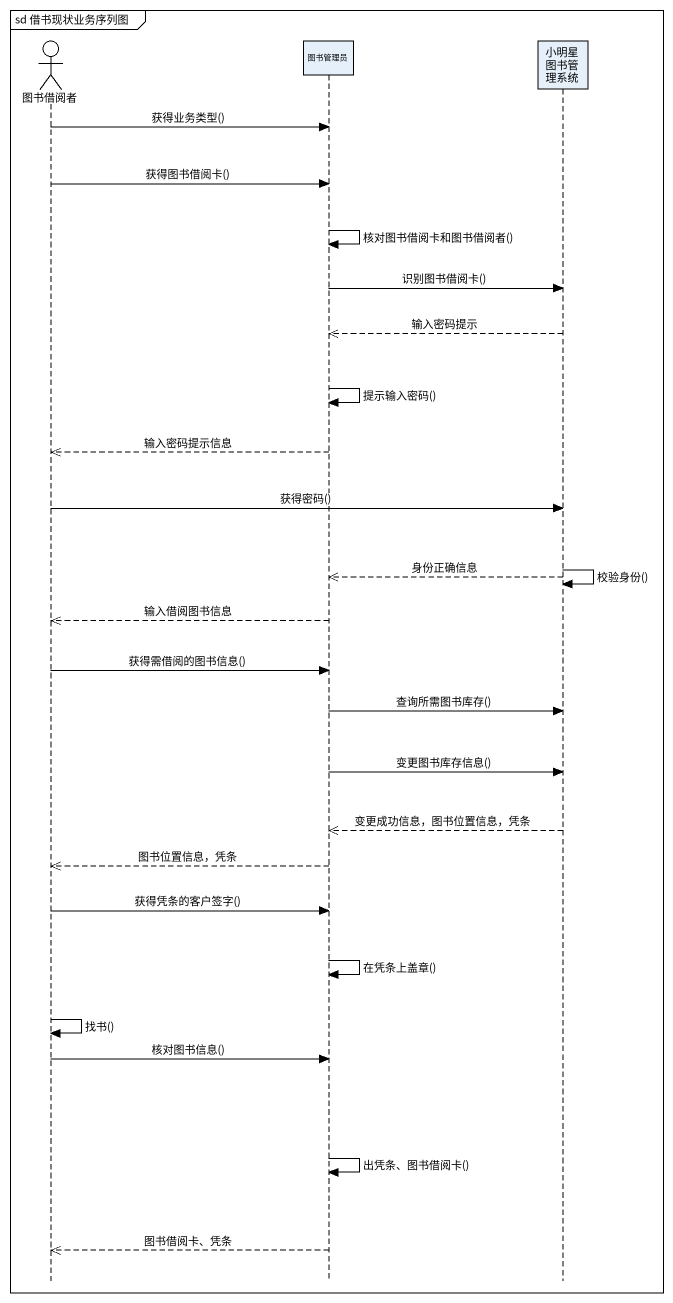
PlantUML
@startuml
mainframe sd 借书现状业务序列图
hide footbox
actor 图书借阅者
participant 图书管理员
participant 小明星图书管理系统

图书借阅者 -> 图书管理员 : 获得业务类型()
图书借阅者 -> 图书管理员 : 获得图书借阅卡()
图书管理员 -> 图书管理员 : 核对图书借阅卡和图书借阅者()
图书管理员 -> 小明星图书管理系统 : 识别图书借阅卡()
小明星图书管理系统 -->> 图书管理员 : 输入密码提示
图书管理员 -> 图书管理员 : 提示输入密码()
图书管理员 -->> 图书借阅者 : 输入密码提示信息
图书借阅者 -> 小明星图书管理系统 : 获得密码()
小明星图书管理系统 -> 小明星图书管理系统 : 校验身份()
小明星图书管理系统 -->> 图书管理员 : 身份正确信息
图书管理员 -->> 图书借阅者 : 输入借阅图书信息
图书借阅者 -> 图书管理员 : 获得需借阅的图书信息()
图书管理员 -> 小明星图书管理系统 : 查询所需图书库存()
图书管理员 -> 小明星图书管理系统 : 变更图书库存信息()
小明星图书管理系统 -->> 图书管理员 : 变更成功信息，图书位置信息，凭条
图书管理员 -->> 图书借阅者 : 图书位置信息，凭条
图书借阅者 -> 图书管理员 : 获得凭条的客户签字()
图书管理员 -> 图书管理员 : 在凭条上盖章()
图书借阅者 -> 图书借阅者 : 找书()
图书借阅者 -> 图书管理员 : 核对图书信息()
图书管理员 -> 图书管理员 : 出凭条、图书借阅卡()
图书管理员 -->> 图书借阅者 : 图书借阅卡、凭条
@enduml
